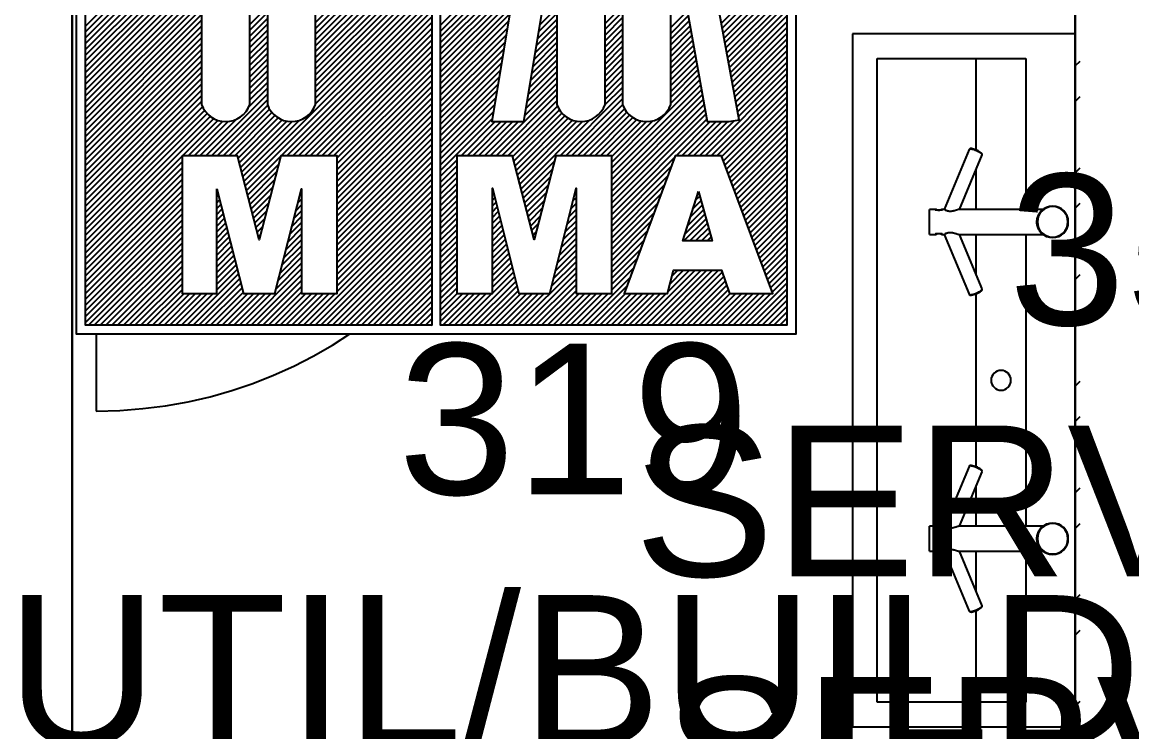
# Model space of a CAD drawing. Extents: x 15525 to 50715, y -3252 to 56414.
# Drawn here: x 30363 to 32605, y 4412 to 5846 of the extents above; entities that cross this region are included whole.
import ezdxf

# ---------------------------------------------------------------- set-up
doc = ezdxf.new("R2010")
doc.units = 0
doc.header["$MEASUREMENT"] = 0
doc.set_wipeout_variables(frame=1)
for name, color, linetype in [('A-Door', 252, 'CONTINUOUS'), ('A-Wall__Brick', 7, 'CONTINUOUS'), ('H-Fixtures__Sink', 252, 'CONTINUOUS'), ('RM$', 7, 'CONTINUOUS'), ('RM$TXT', 4, 'CONTINUOUS')]:
    doc.layers.add(name, color=color, linetype=linetype)
doc.layers.add('A-Symbol-Toilet', color=7, linetype='CONTINUOUS', true_color=0x144fff)
doc.styles.add('Arial', font='arial.ttf')

# ---------------------------------------------------------------- blocks, each defined once
blk = doc.blocks.new('ABus-Male-Male Ambulant')
blk.add_wipeout([(439073.5, 883956), (440277.7, 883956), (440277.7, 882740.4), (439073.5, 882740.4)]).dxf.layer = 'A-Symbol-Toilet'
at = {"layer": 'A-Symbol-Toilet', "linetype": 'Continuous'}
for p, q in [((439473.7, 883261.8), (439668.1, 883456.3)), ((439088.5, 883255.9), (439283, 883450.3)), ((439088.5, 883246.2), (439283, 883440.6)), ((439473.7, 883252.1), (439668.1, 883446.5)), ((439473.7, 883242.4), (439668.1, 883436.8)), ((439088.5, 883236.4), (439283, 883430.9)), ((439088.5, 883226.7), (439283, 883421.2)), ((439473.7, 883232.6), (439668.1, 883427.1)), ((439088.5, 883217), (439283, 883411.4)), ((439088.5, 883207.3), (439283, 883401.7)), ((439473.7, 883222.9), (439668.1, 883417.4)), ((439473.7, 883213.2), (439668.1, 883407.6)), ((439088.5, 883197.6), (439283, 883392)), ((439088.5, 883187.8), (439283, 883382.3)), ((439473.7, 883203.5), (439668.1, 883397.9)), ((439473.7, 883193.8), (439668.1, 883388.2)), ((439683.1, 883257.4), (439818, 883392.2)), ((439088.5, 883178.1), (439283, 883372.6)), ((439088.5, 883168.4), (439283, 883362.8)), ((439473.7, 883184), (439668.1, 883378.5)), ((439473.7, 883174.3), (439668.1, 883368.8)), ((439683.1, 883247.6), (439816, 883380.6)), ((439683.1, 883237.9), (439814.1, 883368.9)), ((440153, 883260.6), (440262.7, 883370.2)), ((439088.5, 883158.7), (439283, 883353.1)), ((439473.7, 883164.6), (439668.1, 883359)), ((439473.7, 883154.9), (439668.1, 883349.3)), ((439683.1, 883228.2), (439812.2, 883357.3)), ((439683.1, 883218.5), (439810.2, 883345.6)), ((440154.5, 883252.4), (440262.7, 883360.5)), ((440156, 883244.2), (440262.7, 883350.8)), ((439088.5, 883148.9), (439283, 883343.4)), ((439088.5, 883139.2), (439283, 883333.7)), ((439473.7, 883145.1), (439668.1, 883339.6)), ((439473.7, 883135.4), (439668.1, 883329.9)), ((439683.1, 883208.7), (439808.3, 883333.9)), ((440157.5, 883235.9), (440262.7, 883341.1)), ((440159, 883227.7), (440262.7, 883331.3)), ((439088.5, 883129.5), (439283, 883323.9)), ((439088.5, 883119.8), (439283, 883314.2)), ((439354, 882996.4), (439668.1, 883310.4)), ((439473.7, 883125.7), (439668.1, 883320.1)), ((439683.1, 883199), (439806.4, 883322.3)), ((439683.1, 883189.3), (439804.4, 883310.6)), ((440160.6, 883219.5), (440262.7, 883321.6)), ((440162.1, 883211.3), (440262.7, 883311.9)), ((439088.5, 883110), (439283, 883304.5)), ((439088.5, 883100.3), (439283, 883294.8)), ((439356, 882988.6), (439668.1, 883300.7)), ((439416.2, 883039), (439668.1, 883291)), ((439683.1, 883179.6), (439802.5, 883298.9)), ((439958.2, 883260.3), (439987.5, 883289.6)), ((440163.6, 883203.1), (440262.7, 883302.2)), ((440165.1, 883194.9), (440262.7, 883292.4)), ((439088.5, 883090.6), (439283, 883285)), ((439088.5, 883080.9), (439283, 883275.3)), ((439363.7, 883258.8), (439393, 883288.1)), ((439363.7, 883249.1), (439393, 883278.4)), ((439425.9, 883039), (439668.1, 883281.3)), ((439435.6, 883039), (439668.1, 883271.5)), ((439683.1, 883169.9), (439800.5, 883287.3)), ((439683.1, 883160.1), (439798.6, 883275.6)), ((439847.6, 883246.8), (439877.6, 883276.8)), ((439849.5, 883258.5), (439877.6, 883286.5)), ((439958.2, 883250.5), (439987.5, 883279.8)), ((439958.2, 883240.8), (439987.5, 883270.1)), ((440068.2, 883253.6), (440096, 883281.4)), ((440068.2, 883243.8), (440097.5, 883273.1)), ((440166.6, 883186.6), (440262.7, 883282.7)), ((440168.1, 883178.4), (440262.7, 883273)), ((439088.5, 883071.2), (439283, 883265.6)), ((439088.5, 883061.4), (439283, 883255.9)), ((439363.7, 883239.3), (439393, 883268.6)), ((439363.7, 883229.6), (439393, 883258.9)), ((439445.3, 883039), (439668.1, 883261.8)), ((439455.1, 883039), (439668.1, 883252.1)), ((439683.1, 883150.4), (439796.7, 883264)), ((439683.1, 883140.7), (439794.7, 883252.3)), ((439843.7, 883223.5), (439877.6, 883257.4)), ((439845.6, 883235.2), (439877.6, 883267.1)), ((439958.2, 883231.1), (439987.5, 883260.4)), ((440068.2, 883234.1), (440099, 883264.9)), ((440068.2, 883224.4), (440100.5, 883256.6)), ((440169.6, 883170.2), (440262.7, 883263.3)), ((440171.1, 883162), (440262.7, 883253.6)), ((439088.5, 883051.7), (439283, 883246.2)), ((439088.5, 883042), (439283, 883236.4)), ((439363.7, 883219.9), (439393, 883249.2)), ((439363.7, 883210.2), (439393, 883239.5)), ((439464.8, 883039), (439668.1, 883242.4)), ((439474.5, 883039), (439668.1, 883232.6)), ((439683.1, 883131), (439792.8, 883240.6)), ((439839.8, 883200.2), (439877.6, 883237.9)), ((439841.8, 883211.8), (439877.6, 883247.6)), ((439958.2, 883221.4), (439987.5, 883250.7)), ((439958.2, 883211.6), (439987.5, 883240.9)), ((440068.2, 883214.7), (440102, 883248.4)), ((440068.2, 883205), (440103.4, 883240.2)), ((440172.6, 883153.8), (440262.7, 883243.8)), ((440174.1, 883145.6), (440262.7, 883234.1)), ((439088.5, 883032.3), (439283, 883226.7)), ((439088.5, 883022.5), (439283, 883217)), ((439363.7, 883200.4), (439393, 883229.7)), ((439363.7, 883190.7), (439393, 883220)), ((439484.2, 883039), (439668.1, 883222.9)), ((439683.1, 883121.2), (439790.8, 883229)), ((439683.1, 883111.5), (439788.9, 883217.3)), ((439836, 883176.9), (439877.6, 883218.5)), ((439837.9, 883188.5), (439877.6, 883228.2)), ((439958.2, 883201.9), (439987.5, 883231.2)), ((439958.2, 883192.2), (439987.5, 883221.5)), ((440068.2, 883195.2), (440104.9, 883231.9)), ((440068.2, 883185.5), (440106.4, 883223.7)), ((440068.2, 883175.8), (440107.9, 883215.5)), ((440175.6, 883137.3), (440262.7, 883224.4)), ((440177.1, 883129.1), (440262.7, 883214.7)), ((439088.5, 883012.8), (439283, 883207.3)), ((439088.5, 883003.1), (439283, 883197.5)), ((439363.7, 883181), (439393, 883210.3)), ((439363.7, 883171.3), (439393, 883200.6)), ((439494, 883039), (439668.1, 883213.2)), ((439503.7, 883039), (439668.1, 883203.5)), ((439683.1, 883101.8), (439787, 883205.7)), ((439832.1, 883153.5), (439877.6, 883199)), ((439834, 883165.2), (439877.6, 883208.7)), ((439958.2, 883182.5), (439987.5, 883211.8)), ((439958.2, 883172.8), (439987.5, 883202)), ((440068.2, 883166.1), (440109.4, 883207.2)), ((440068.2, 883156.3), (440110.9, 883199)), ((440178.6, 883120.9), (440262.7, 883204.9)), ((439088.5, 882993.4), (439283, 883187.8)), ((439088.5, 882983.7), (439283, 883178.1)), ((439363.7, 883161.6), (439393, 883190.9)), ((439363.7, 883151.8), (439393, 883181.1)), ((439509.9, 883035.5), (439668.1, 883193.7)), ((439509.9, 883025.8), (439668.1, 883184)), ((439683.1, 883092.1), (439785, 883194)), ((439683.1, 883082.4), (439783.1, 883182.3)), ((439828.2, 883130.2), (439877.6, 883179.6)), ((439830.1, 883141.9), (439877.6, 883189.3)), ((439958.2, 883163), (439987.5, 883192.3)), ((439958.2, 883153.3), (439987.5, 883182.6)), ((440068.2, 883146.6), (440112.3, 883190.7)), ((440068.2, 883136.9), (440113.8, 883182.5)), ((440180.1, 883112.7), (440262.7, 883195.2)), ((440181.6, 883104.5), (440262.7, 883185.5)), ((439088.5, 882973.9), (439283, 883168.4)), ((439088.5, 882964.2), (439283, 883158.7)), ((439363.7, 883142.1), (439393, 883171.4)), ((439363.7, 883132.4), (439393, 883161.7)), ((439509.9, 883016.1), (439668.1, 883174.3)), ((439509.9, 883006.3), (439668.1, 883164.6)), ((439683.1, 883072.6), (439781.2, 883170.7)), ((439683.1, 883062.9), (439779.2, 883159)), ((439824.3, 883106.9), (439877.6, 883160.1)), ((439826.3, 883118.6), (439877.6, 883169.8)), ((439958.2, 883143.6), (439987.5, 883172.9)), ((439958.2, 883133.9), (439987.5, 883163.2)), ((439969.4, 883018.6), (440116.8, 883166)), ((440068.2, 883127.2), (440115.3, 883174.3)), ((440125.9, 883039), (440262.7, 883175.8)), ((440135.7, 883039), (440262.7, 883166.1)), ((439088.5, 882954.5), (439283, 883148.9)), ((439289.8, 883039), (439393, 883142.2)), ((439362.5, 883121.5), (439393, 883152)), ((439509.9, 882996.6), (439668.1, 883154.9)), ((439509.9, 882986.9), (439668.1, 883145.1)), ((439683.1, 883053.2), (439777.3, 883147.4)), ((439766.2, 883039), (439877.6, 883150.4)), ((439775.9, 883039), (439877.6, 883140.7)), ((439882.9, 883039), (439987.5, 883143.7)), ((439958.1, 883124), (439987.5, 883153.4)), ((439969.4, 883008.9), (440118.3, 883157.8)), ((439969.4, 882999.1), (440119.8, 883149.5)), ((439969.4, 882989.4), (440121.2, 883141.3)), ((440145.4, 883039), (440262.7, 883156.3)), ((440153.8, 883037.8), (440262.7, 883146.6)), ((439088.5, 882944.8), (439283, 883139.2)), ((439088.5, 882935), (439283, 883129.5)), ((439088.5, 882925.3), (439284.4, 883121.1)), ((439299.5, 883039), (439393, 883132.5)), ((439309.2, 883039), (439393.4, 883123.2)), ((439509.9, 882977.2), (439668.1, 883135.4)), ((439509.9, 882967.5), (439668.1, 883125.7)), ((439683.1, 883043.5), (439775.3, 883135.7)), ((439683.1, 883033.7), (439773.4, 883124)), ((439785.6, 883039), (439877.6, 883131)), ((439795.4, 883039), (439878.5, 883122.1)), ((439892.6, 883039), (439987.5, 883134)), ((439902.3, 883039), (439987.6, 883124.3)), ((439969.4, 882979.7), (440122.7, 883133.1)), ((439969.4, 882970), (440124.2, 883124.8)), ((440156.5, 883030.7), (440262.7, 883136.9)), ((440159.1, 883023.6), (440262.7, 883127.2)), ((439088.5, 882915.6), (439287.9, 883114.9)), ((439088.5, 882905.9), (439292.2, 883109.5)), ((439088.5, 882896.1), (439297.3, 883104.9)), ((439319, 883039), (439396.7, 883116.7)), ((439328.7, 883039), (439400.7, 883111.1)), ((439338.4, 883039), (439405.6, 883106.3)), ((439509.9, 882957.7), (439668.1, 883116)), ((439509.9, 882948), (439668.1, 883106.2)), ((439683.1, 883024), (439771.5, 883112.4)), ((439803.8, 883037.8), (439881.8, 883115.8)), ((439805.8, 883030.1), (439886, 883110.3)), ((439807.8, 883022.3), (439891, 883105.5)), ((439912, 883039), (439990.7, 883117.7)), ((439921.8, 883039), (439994.6, 883111.9)), ((439931.5, 883039), (439999.4, 883106.9)), ((439941.2, 883039), (440004.9, 883102.8)), ((439969.4, 882960.2), (440125.7, 883116.6)), ((439969.4, 882950.5), (440127.2, 883108.4)), ((440161.7, 883016.5), (440262.7, 883117.4)), ((440164.4, 883009.4), (440262.7, 883107.7)), ((439088.5, 882886.4), (439303.2, 883101.1)), ((439250.9, 883039), (439310.1, 883098.2)), ((439260.6, 883039), (439318, 883096.4)), ((439270.3, 883039), (439327.6, 883096.3)), ((439280.1, 883039), (439340.8, 883099.8)), ((439344.1, 883035), (439411.3, 883102.2)), ((439346.1, 883027.3), (439417.8, 883099)), ((439348.1, 883019.5), (439425.4, 883096.8)), ((439350.1, 883011.8), (439434.3, 883096.1)), ((439352, 883004.1), (439446, 883098)), ((439509.9, 882938.3), (439668.1, 883096.5)), ((439509.9, 882928.6), (439668.1, 883086.8)), ((439683.1, 883014.3), (439769.5, 883100.7)), ((439717.6, 883039), (439774.6, 883096.1)), ((439727.3, 883039), (439784.4, 883096.1)), ((439737, 883039), (439794.1, 883096.1)), ((439746.7, 883039), (439803.8, 883096.1)), ((439756.5, 883039), (439813.5, 883096.1)), ((439809.8, 883014.6), (439896.8, 883101.6)), ((439811.8, 883006.9), (439903.5, 883098.6)), ((439813.8, 882999.2), (439911.3, 883096.6)), ((439815.8, 882991.4), (439920.6, 883096.2)), ((439817.8, 882983.7), (439932.9, 883098.8)), ((439950.9, 883039), (440011.3, 883099.4)), ((439960.6, 883039), (440018.7, 883097.1)), ((439969.4, 882940.8), (440128.7, 883100.1)), ((439969.4, 883028.3), (440038.5, 883097.4)), ((439969.4, 883038), (440027.4, 883096.1)), ((440077.3, 883039), (440134.4, 883096.1)), ((440087, 883039), (440144.1, 883096.1)), ((440096.8, 883039), (440153.8, 883096.1)), ((440106.5, 883039), (440163.5, 883096.1)), ((440116.2, 883039), (440175.1, 883097.9)), ((440167, 883002.3), (440262.7, 883098)), ((440169.6, 882995.2), (440262.7, 883088.3)), ((439509.9, 882918.8), (439668.1, 883077.1)), ((439509.9, 882909.1), (439668.1, 883067.4)), ((440172.2, 882988.1), (440262.7, 883078.5)), ((440174.9, 882981), (440262.7, 883068.8)), ((439509.9, 882899.4), (439668.1, 883057.6)), ((439509.9, 882889.7), (439668.1, 883047.9)), ((440177.5, 882973.9), (440262.7, 883059.1)), ((440180.1, 882966.9), (440262.7, 883049.4)), ((439088.5, 882876.7), (439250.2, 883038.3)), ((439088.5, 882867), (439250.2, 883028.6)), ((439358, 882980.9), (439415.4, 883038.2)), ((439509.9, 882879.9), (439668.1, 883038.2)), ((439509.9, 882870.2), (439668.1, 883028.5)), ((439683.1, 883004.6), (439710.2, 883031.6)), ((439819.8, 882976), (439873.7, 883029.8)), ((439969.4, 882931.1), (440074.6, 883036.3)), ((440182.8, 882959.8), (440262.7, 883039.7)), ((440185.4, 882952.7), (440262.7, 883029.9)), ((439088.5, 882857.3), (439250.2, 883018.9)), ((439360, 882973.2), (439412, 883025.1)), ((439362, 882965.4), (439408.6, 883012)), ((439509.9, 882860.5), (439668.1, 883018.7)), ((439683.1, 882994.8), (439710.2, 883021.9)), ((439683.1, 882985.1), (439710.2, 883012.2)), ((439821.8, 882968.3), (439870.3, 883016.7)), ((439969.4, 882921.4), (440068.9, 883020.9)), ((440188, 882945.6), (440262.7, 883020.2)), ((440190.7, 882938.5), (440262.7, 883010.5)), ((439088.5, 882847.5), (439250.2, 883009.2)), ((439088.5, 882837.8), (439250.2, 882999.5)), ((439364, 882957.7), (439405.2, 882998.9)), ((439509.9, 882850.8), (439668.1, 883009)), ((439509.9, 882841.1), (439668.1, 882999.3)), ((439683.1, 882975.4), (439710.2, 883002.5)), ((439683.1, 882965.7), (439710.2, 882992.8)), ((439823.8, 882960.6), (439866.9, 883003.6)), ((439969.4, 882911.6), (440063.2, 883005.4)), ((440193.3, 882931.4), (440262.7, 883000.8)), ((440195.9, 882924.3), (440262.7, 882991)), ((439088.5, 882828.1), (439250.2, 882989.7)), ((439088.5, 882818.4), (439250.2, 882980)), ((439308.2, 882979.7), (439309.1, 882980.6)), ((439308.2, 882970), (439311.1, 882972.8)), ((439366, 882950), (439401.9, 882985.8)), ((439368, 882942.2), (439398.5, 882972.7)), ((439447.7, 882973.3), (439450.4, 882976)), ((439509.9, 882831.3), (439668.1, 882989.6)), ((439509.9, 882821.6), (439668.1, 882979.8)), ((439683.1, 882956), (439710.2, 882983)), ((439683.1, 882946.2), (439710.2, 882973.3)), ((439769.8, 882984.3), (439769.9, 882984.4)), ((439769.8, 882974.6), (439771.8, 882976.6)), ((439825.8, 882952.8), (439863.5, 882990.5)), ((439827.8, 882945.1), (439860.1, 882977.3)), ((439907.7, 882976.4), (439909.7, 882978.4)), ((439969.4, 882901.9), (440057.4, 882990)), ((439969.4, 882892.2), (440051.7, 882974.5)), ((440114.3, 882978.8), (440114.6, 882979.1)), ((440198.5, 882917.2), (440262.7, 882981.3)), ((439088.5, 882808.6), (439250.2, 882970.3)), ((439088.5, 882798.9), (439250.2, 882960.6)), ((439308.2, 882960.3), (439313, 882965.1)), ((439308.2, 882950.5), (439315, 882957.3)), ((439370, 882934.5), (439395.1, 882959.6)), ((439441, 882947.2), (439450.4, 882956.6)), ((439444.3, 882960.2), (439450.4, 882966.3)), ((439463.1, 882755.4), (439668.1, 882960.4)), ((439509.9, 882811.9), (439668.1, 882970.1)), ((439683.1, 882936.5), (439710.2, 882963.6)), ((439769.8, 882964.9), (439773.7, 882968.8)), ((439769.8, 882955.1), (439775.7, 882961)), ((439829.8, 882937.4), (439856.7, 882964.2)), ((439901.2, 882950.4), (439909.7, 882959)), ((439904.4, 882963.4), (439909.7, 882968.7)), ((439969.4, 882882.5), (440046, 882959.1)), ((440101, 882936.4), (440121, 882956.3)), ((440105.5, 882950.5), (440118.9, 882963.9)), ((440109.9, 882964.6), (440116.7, 882971.5)), ((440201.2, 882910.1), (440262.7, 882971.6)), ((440203.8, 882903), (440262.7, 882961.9)), ((439088.5, 882789.2), (439250.2, 882950.8)), ((439088.5, 882779.5), (439250.2, 882941.1)), ((439308.2, 882940.8), (439317, 882949.6)), ((439308.2, 882931.1), (439319, 882941.9)), ((439372, 882926.8), (439391.7, 882946.5)), ((439434.3, 882921), (439450.4, 882937.1)), ((439437.6, 882934.1), (439450.4, 882946.9)), ((439472.9, 882755.4), (439668.1, 882950.7)), ((439482.6, 882755.4), (439668.1, 882941)), ((439683.1, 882926.8), (439710.2, 882953.9)), ((439683.1, 882917.1), (439710.2, 882944.1)), ((439769.8, 882945.4), (439777.6, 882953.3)), ((439769.8, 882935.7), (439779.6, 882945.5)), ((439769.8, 882926), (439781.5, 882937.7)), ((439831.8, 882929.7), (439853.2, 882951.1)), ((439833.8, 882922), (439849.8, 882938)), ((439894.7, 882924.5), (439909.7, 882939.5)), ((439898, 882937.5), (439909.7, 882949.2)), ((439969.4, 882872.7), (440040.2, 882943.6)), ((440092.2, 882908.1), (440125.3, 882941.1)), ((440096.6, 882922.2), (440123.1, 882948.7)), ((440206.4, 882895.9), (440262.7, 882952.2)), ((440209.1, 882888.8), (440262.7, 882942.4)), ((439088.5, 882769.8), (439250.2, 882931.4)), ((439088.5, 882760), (439250.2, 882921.7)), ((439308.2, 882921.4), (439321, 882934.1)), ((439308.2, 882911.6), (439323, 882926.4)), ((439308.2, 882901.9), (439324.9, 882918.6)), ((439374, 882919), (439388.4, 882933.4)), ((439376, 882911.3), (439385, 882920.3)), ((439427.6, 882894.9), (439450.4, 882917.7)), ((439430.9, 882908), (439450.4, 882927.4)), ((439492.3, 882755.4), (439668.1, 882931.2)), ((439502, 882755.4), (439668.1, 882921.5)), ((439683.1, 882907.3), (439710.2, 882934.4)), ((439683.1, 882897.6), (439710.2, 882924.7)), ((439769.8, 882916.2), (439783.5, 882929.9)), ((439769.8, 882906.5), (439785.4, 882922.1)), ((439835.8, 882914.2), (439846.4, 882924.8)), ((439888.2, 882898.6), (439909.7, 882920.1)), ((439891.5, 882911.5), (439909.7, 882929.8)), ((439969.4, 882863), (440034.5, 882928.2)), ((440090.3, 882896.5), (440127.4, 882933.6)), ((440100.1, 882896.5), (440129.5, 882926)), ((440109.8, 882896.5), (440131.7, 882918.4)), ((440211.7, 882881.7), (440262.7, 882932.7)), ((440214.3, 882874.6), (440262.7, 882923)), ((439093.7, 882755.4), (439250.2, 882911.9)), ((439103.4, 882755.4), (439250.2, 882902.2)), ((439308.2, 882892.2), (439326.9, 882910.9)), ((439308.2, 882882.5), (439328.9, 882903.2)), ((439377.9, 882903.6), (439381.6, 882907.2)), ((439420.9, 882868.7), (439450.4, 882898.2)), ((439424.2, 882881.8), (439450.4, 882908)), ((439511.7, 882755.4), (439668.1, 882911.8)), ((439521.5, 882755.4), (439668.1, 882902.1)), ((439683.1, 882887.9), (439710.2, 882915)), ((439683.1, 882878.2), (439710.2, 882905.2)), ((439769.8, 882896.8), (439787.4, 882914.4)), ((439769.8, 882887.1), (439789.3, 882906.6)), ((439769.8, 882877.4), (439791.2, 882898.8)), ((439837.8, 882906.5), (439843, 882911.7)), ((439881.8, 882872.6), (439909.7, 882900.6)), ((439885, 882885.6), (439909.7, 882910.4)), ((439969.4, 882853.3), (440028.8, 882912.7)), ((440119.5, 882896.5), (440133.8, 882910.8)), ((440129.2, 882896.5), (440135.9, 882903.2)), ((440217, 882867.6), (440262.7, 882913.3)), ((440219.6, 882860.5), (440262.7, 882903.5)), ((439113.1, 882755.4), (439250.2, 882892.5)), ((439122.8, 882755.4), (439250.2, 882882.8)), ((439308.2, 882872.7), (439330.9, 882895.4)), ((439308.2, 882863), (439332.9, 882887.7)), ((439308.2, 882853.3), (439334.9, 882879.9)), ((439417.5, 882855.7), (439450.4, 882888.5)), ((439531.2, 882755.4), (439668.1, 882892.3)), ((439540.9, 882755.4), (439668.1, 882882.6)), ((439683.1, 882868.5), (439710.2, 882895.5)), ((439683.1, 882858.7), (439710.2, 882885.8)), ((439769.8, 882867.6), (439793.2, 882891)), ((439769.8, 882857.9), (439795.1, 882883.3)), ((439875.3, 882846.7), (439909.7, 882881.2)), ((439878.5, 882859.7), (439909.7, 882890.9)), ((439969.4, 882843.6), (440023, 882897.3)), ((439969.4, 882833.9), (440017.3, 882881.8)), ((440222.2, 882853.4), (440262.7, 882893.8)), ((440224.8, 882846.3), (440262.7, 882884.1)), ((439132.6, 882755.4), (439250.2, 882873.1)), ((439142.3, 882755.4), (439250.2, 882863.3)), ((439308.2, 882843.6), (439336.8, 882872.2)), ((439308.2, 882833.9), (439338.8, 882864.5)), ((439410.8, 882829.5), (439450.4, 882869.1)), ((439414.2, 882842.6), (439450.4, 882878.8)), ((439550.6, 882755.4), (439668.1, 882872.9)), ((439560.4, 882755.4), (439668.1, 882863.2)), ((439683.1, 882849), (439710.2, 882876.1)), ((439683.1, 882839.3), (439710.2, 882866.4)), ((439769.8, 882848.2), (439797.1, 882875.5)), ((439769.8, 882838.5), (439799, 882867.7)), ((439868.8, 882820.8), (439909.7, 882861.7)), ((439872, 882833.8), (439909.7, 882871.5)), ((439969.4, 882824.1), (440011.6, 882866.4)), ((440227.5, 882839.2), (440262.7, 882874.4)), ((440230.1, 882832.1), (440262.7, 882864.6)), ((439152, 882755.4), (439250.2, 882853.6)), ((439161.7, 882755.4), (439250.2, 882843.9)), ((439308.2, 882824.1), (439340.8, 882856.7)), ((439308.2, 882814.4), (439342.8, 882849)), ((439356.2, 882755.4), (439450.4, 882849.6)), ((439407.5, 882816.5), (439450.4, 882859.4)), ((439570.1, 882755.4), (439668.1, 882853.5)), ((439579.8, 882755.4), (439668.1, 882843.7)), ((439683.1, 882829.6), (439710.2, 882856.6)), ((439683.1, 882819.8), (439710.2, 882846.9)), ((439769.8, 882828.7), (439801, 882859.9)), ((439769.8, 882819), (439802.9, 882852.1)), ((439769.8, 882809.3), (439804.9, 882844.4)), ((439813.1, 882755.4), (439909.7, 882852)), ((439969.4, 882814.4), (440005.9, 882850.9)), ((440017.3, 882755.4), (440109.2, 882847.3)), ((440027, 882755.4), (440118.9, 882847.3)), ((440036.8, 882755.4), (440128.6, 882847.3)), ((440046.5, 882755.4), (440138.3, 882847.3)), ((440056.2, 882755.4), (440148, 882847.3)), ((440063.4, 882811.2), (440099.4, 882847.3)), ((440065.9, 882755.4), (440154.5, 882844)), ((440067, 882824.5), (440089.7, 882847.3)), ((440070.5, 882837.8), (440080, 882847.3)), ((440232.7, 882825), (440262.7, 882854.9)), ((440235.4, 882817.9), (440262.7, 882845.2)), ((439171.4, 882755.4), (439250.2, 882834.2)), ((439181.2, 882755.4), (439250.2, 882824.4)), ((439259, 882755.4), (439344.8, 882841.2)), ((439268.7, 882755.4), (439346.8, 882833.5)), ((439278.4, 882755.4), (439348.7, 882825.8)), ((439365.9, 882755.4), (439450.4, 882839.9)), ((439375.6, 882755.4), (439450.4, 882830.2)), ((439589.5, 882755.4), (439668.1, 882834)), ((439599.2, 882755.4), (439668.1, 882824.3)), ((439683.1, 882810.1), (439710.2, 882837.2)), ((439683.1, 882800.4), (439710.2, 882827.5)), ((439725.6, 882755.4), (439806.8, 882836.6)), ((439735.4, 882755.4), (439808.7, 882828.8)), ((439822.9, 882755.4), (439909.7, 882842.3)), ((439832.6, 882755.4), (439909.7, 882832.6)), ((439920.1, 882755.4), (440000.1, 882835.5)), ((440075.7, 882755.4), (440156.9, 882836.7)), ((440085.4, 882755.4), (440159.3, 882829.4)), ((440192.3, 882755.4), (440262.7, 882825.8)), ((440238, 882810.8), (440262.7, 882835.5)), ((439190.9, 882755.4), (439250.2, 882814.7)), ((439200.6, 882755.4), (439253.6, 882808.4)), ((439210.3, 882755.4), (439263.3, 882808.4)), ((439220.1, 882755.4), (439273, 882808.4)), ((439229.8, 882755.4), (439282.7, 882808.4)), ((439239.5, 882755.4), (439292.5, 882808.4)), ((439249.2, 882755.4), (439302.2, 882808.4)), ((439288.1, 882755.4), (439350.7, 882818)), ((439297.8, 882755.4), (439352.7, 882810.3)), ((439307.6, 882755.4), (439360.5, 882808.4)), ((439317.3, 882755.4), (439370.2, 882808.4)), ((439327, 882755.4), (439380, 882808.4)), ((439336.7, 882755.4), (439389.7, 882808.4)), ((439346.5, 882755.4), (439399.4, 882808.4)), ((439385.3, 882755.4), (439450.4, 882820.5)), ((439395.1, 882755.4), (439450.4, 882810.7)), ((439404.8, 882755.4), (439457.7, 882808.4)), ((439414.5, 882755.4), (439467.5, 882808.4)), ((439424.2, 882755.4), (439477.2, 882808.4)), ((439434, 882755.4), (439486.9, 882808.4)), ((439443.7, 882755.4), (439496.6, 882808.4)), ((439453.4, 882755.4), (439506.4, 882808.4)), ((439609, 882755.4), (439668.1, 882814.6)), ((439683.1, 882790.7), (439710.2, 882817.7)), ((439683.1, 882780.9), (439710.5, 882808.4)), ((439683.1, 882771.2), (439720.3, 882808.4)), ((439683.1, 882761.5), (439730, 882808.4)), ((439686.8, 882755.4), (439739.7, 882808.4)), ((439696.5, 882755.4), (439749.4, 882808.4)), ((439706.2, 882755.4), (439759.2, 882808.4)), ((439715.9, 882755.4), (439768.9, 882808.4)), ((439745.1, 882755.4), (439810.7, 882821)), ((439754.8, 882755.4), (439812.6, 882813.2)), ((439764.5, 882755.4), (439817.5, 882808.4)), ((439774.3, 882755.4), (439827.2, 882808.4)), ((439784, 882755.4), (439836.9, 882808.4)), ((439793.7, 882755.4), (439846.7, 882808.4)), ((439803.4, 882755.4), (439856.4, 882808.4)), ((439842.3, 882755.4), (439909.7, 882822.9)), ((439852, 882755.4), (439909.7, 882813.1)), ((439861.8, 882755.4), (439914.7, 882808.4)), ((439871.5, 882755.4), (439924.4, 882808.4)), ((439881.2, 882755.4), (439934.2, 882808.4)), ((439890.9, 882755.4), (439943.9, 882808.4)), ((439900.7, 882755.4), (439953.6, 882808.4)), ((439910.4, 882755.4), (439963.3, 882808.4)), ((439929.8, 882755.4), (439994.4, 882820)), ((439939.5, 882755.4), (439992.5, 882808.4)), ((439949.3, 882755.4), (440002.2, 882808.4)), ((439959, 882755.4), (440011.9, 882808.4)), ((439968.7, 882755.4), (440021.7, 882808.4)), ((439978.4, 882755.4), (440031.4, 882808.4)), ((439988.2, 882755.4), (440041.1, 882808.4)), ((439997.9, 882755.4), (440050.8, 882808.4)), ((440007.6, 882755.4), (440060.6, 882808.4)), ((440095.1, 882755.4), (440161.8, 882822.1)), ((440104.8, 882755.4), (440164.2, 882814.8)), ((440114.6, 882755.4), (440167.5, 882808.4)), ((440124.3, 882755.4), (440177.2, 882808.4)), ((440134, 882755.4), (440187, 882808.4)), ((440143.7, 882755.4), (440196.7, 882808.4)), ((440153.4, 882755.4), (440206.4, 882808.4)), ((440163.2, 882755.4), (440216.1, 882808.4)), ((440172.9, 882755.4), (440225.8, 882808.4)), ((440182.6, 882755.4), (440235.6, 882808.4)), ((440202.1, 882755.4), (440262.7, 882816)), ((440211.8, 882755.4), (440262.7, 882806.3)), ((439618.7, 882755.4), (439668.1, 882804.8)), ((439628.4, 882755.4), (439668.1, 882795.1)), ((440221.5, 882755.4), (440262.7, 882796.6)), ((440231.2, 882755.4), (440262.7, 882786.9)), ((439638.1, 882755.4), (439668.1, 882785.4)), ((439647.9, 882755.4), (439668.1, 882775.7)), ((440240.9, 882755.4), (440262.7, 882777.1)), ((439657.6, 882755.4), (439668.1, 882765.9)), ((439667.3, 882755.4), (439668.1, 882756.2)), ((440250.7, 882755.4), (440262.7, 882767.4)), ((440260.4, 882755.4), (440262.7, 882757.7))]:
    blk.add_line(p, q, dxfattribs=at)
at = {"layer": 'A-Symbol-Toilet'}
blk.add_lwpolyline([(439073.5, 883956), (440277.7, 883956), (440277.7, 882740.4), (439073.5, 882740.4)], close=True, dxfattribs=at)
at = {"layer": 'A-Symbol-Toilet', "color": 160, "true_color": 0x144fff}
for points in [[(439088.5, 883941), (439668.1, 883941), (439668.1, 882755.4), (439088.5, 882755.4)], [(439683.1, 883941), (440262.7, 883941), (440262.7, 882755.4), (439683.1, 882755.4)], [(439308.2, 882983.9), (439353.2, 882808.4), (439405.4, 882808.4), (439450.4, 882983.9), (439450.4, 882808.4), (439509.9, 882808.4), (439509.9, 883039), (439415.6, 883039), (439379.3, 882898.3), (439343, 883039), (439250.2, 883039), (439250.2, 882808.4), (439308.2, 882808.4)], [(439969.4, 883039), (439876.1, 883039), (439839.8, 882899.1), (439803.5, 883039), (439710.2, 883039), (439710.2, 882808.4), (439769.8, 882808.4), (439769.8, 882984.6), (439813.9, 882808.4), (439865.7, 882808.4), (439909.7, 882984.6), (439909.7, 882808.4), (439969.4, 882808.4)], [(440153.4, 883039), (440075.6, 883039), (439990.1, 882808.4), (440062.7, 882808.4), (440073, 882847.3), (440153.4, 882847.3), (440166.3, 882808.4), (440238.9, 882808.4)], [(440114.5, 882979.4), (440137.8, 882896.5), (440088.6, 882896.5)]]:
    blk.add_lwpolyline(points, close=True, dxfattribs=at)
for points in [[(439473.7, 883603.4, -0.881925), (439478.5, 883604.5), (439506.3, 883472.8, 0.993), (439560.9, 883493.4), (439517.8, 883661.9, 0.276902), (439441.6, 883724.5), (439400, 883724.5), (439378.3, 883724.5), (439356.6, 883724.5), (439315, 883724.5, 0.276902), (439238.9, 883661.9), (439195.8, 883493.4, 0.993), (439250.3, 883472.8), (439278.1, 883604.5, -0.881925), (439283, 883603.4), (439283, 883124.5, 0.703118), (439363.7, 883124.5), (439363.7, 883337.8), (439378.3, 883337.8), (439393, 883337.8), (439393, 883124.5, 0.703118), (439473.7, 883124.5)], [(440068.2, 883603.4, -0.881925), (440073.1, 883604.5), (440100.9, 883472.8, 0.993), (440155.5, 883493.4), (440112.3, 883661.9, 0.276902), (440036.2, 883724.5), (439994.6, 883724.5), (439972.9, 883724.5), (439951.2, 883724.5), (439909.6, 883724.5, 0.276902), (439833.4, 883661.9), (439790.3, 883493.4, 0.993), (439844.9, 883472.8), (439872.7, 883604.5, -0.881925), (439877.6, 883603.4), (439877.6, 883124.5, 0.703118), (439958.2, 883124.5), (439958.2, 883337.8), (439972.9, 883337.8), (439987.5, 883337.8), (439987.5, 883124.5, 0.703118), (440068.2, 883124.5)], [(439877.6, 883427.3), (439877.6, 883603.9, 0.920464), (439872.6, 883603.8), (439844.9, 883472.8, -0.207173), (439828.6, 883456.3), (439768.8, 883096.1), (439804.6, 883096.1), (439822.5, 883096.1)], [(440117.1, 883456.3, -0.207173), (440100.9, 883472.8), (440073.1, 883604.5, 0.881925), (440068.2, 883603.4), (440068.2, 883435.7), (440129.4, 883096.1), (440165.2, 883096.1), (440182.6, 883099.3)]]:
    blk.add_lwpolyline(points, format="xyb", close=True, dxfattribs=at)

msp = doc.modelspace()

# ---------------------------------------------------------------- linework, layer by layer
at = {"layer": 'A-Door'}
msp.add_line((30512.3, 5980.1), (30512.3, 5060.1), dxfattribs=at)
at = {"layer": 'A-Door', "color": 252}
msp.add_arc((30512.3, 5980.1), 920, 270, 0, dxfattribs=at)
at = {"layer": 'A-Wall__Brick'}
for p, q in [((30463.6, 1637.1), (30463.6, 6050.1)), ((32490.6, 5912.1), (32490.6, 4154.2))]:
    msp.add_line(p, q, dxfattribs=at)
at = {"layer": 'H-Fixtures__Sink'}
for p, q in [((32490.6, 5822.1), (32040.6, 5822.1)), ((32040.6, 5822.1), (32040.6, 4422.1)), ((32090.6, 4472.1), (32090.6, 5772.1)), ((32090.6, 5772.1), (32390.6, 5772.1)), ((32290.6, 5586), (32290.6, 5772.1)), ((32390.6, 5772.1), (32390.6, 5467.5)), ((32490.6, 5757.1), (32500.6, 5767.1)), ((32490.6, 5685.2), (32500.6, 5695.2)), ((32276, 5588.3), (32226, 5467.5)), ((32277.5, 5589.7), (32276.3, 5588.7)), ((32256.8, 5467.3), (32302.4, 5577.4)), ((32302.5, 5577.8), (32302.4, 5579.4)), ((32290.6, 5467), (32290.6, 5549.4)), ((32490.6, 5541.5), (32500.6, 5551.5)), ((32490.6, 5469.7), (32500.6, 5479.7)), ((32209.8, 5467.5), (32196.4, 5467.5)), ((32196.4, 5416.7), (32196.4, 5467.5)), ((32196.4, 5467.5), (32196.4, 5466.7)), ((32209.8, 5467.5), (32209.8, 5464.5)), ((32209.8, 5467.2), (32209.8, 5467.5)), ((32220.5, 5465.5), (32209.8, 5465.5)), ((32209.8, 5465.5), (32209.8, 5465)), ((32209.8, 5464.7), (32209.8, 5465.5)), ((32226, 5467.5), (32220.5, 5467.5)), ((32220.5, 5464.5), (32220.5, 5467.5)), ((32220.5, 5467.5), (32220.5, 5467.2)), ((32220.5, 5465), (32220.5, 5465.5)), ((32220.5, 5465.5), (32220.5, 5464.7)), ((32425.9, 5467.5), (32256.5, 5467.5)), ((32196.4, 5417.6), (32196.4, 5416.7)), ((32196.4, 5416.7), (32209.8, 5416.7)), ((32209.8, 5419.8), (32209.8, 5416.7)), ((32209.8, 5418.7), (32209.8, 5419.5)), ((32209.8, 5419.2), (32209.8, 5418.7)), ((32209.8, 5418.7), (32220.5, 5418.7)), ((32209.8, 5416.7), (32209.8, 5417.1)), ((32220.5, 5416.7), (32220.5, 5419.8)), ((32220.5, 5419.5), (32220.5, 5418.7)), ((32220.5, 5418.7), (32220.5, 5419.2)), ((32220.5, 5417.1), (32220.5, 5416.7)), ((32220.5, 5416.7), (32226, 5416.7)), ((32226, 5416.7), (32276, 5295.9)), ((32256.5, 5416.7), (32425.9, 5416.7)), ((32302.4, 5306.8), (32256.8, 5417)), ((32290.6, 5335), (32290.6, 5417.2)), ((32390.6, 5416.7), (32390.6, 4827.5)), ((32490.6, 5326), (32500.6, 5336)), ((32276.3, 5295.6), (32277.5, 5294.5)), ((32290.6, 4946), (32290.6, 5298.3)), ((32302.4, 5304.8), (32302.5, 5306.4)), ((32490.6, 5254.2), (32500.6, 5264.2)), ((32490.6, 5110.5), (32500.6, 5120.5)), ((32490.6, 5038.7), (32500.6, 5048.7)), ((32276, 4948.3), (32226, 4827.5)), ((32256.8, 4827.3), (32302.4, 4937.4)), ((32277.5, 4949.7), (32276.3, 4948.7)), ((32302.5, 4937.8), (32302.4, 4939.4)), ((32290.6, 4827), (32290.6, 4909.2)), ((32490.6, 4895), (32500.6, 4905)), ((32209.8, 4827.5), (32196.4, 4827.5)), ((32196.4, 4827.5), (32196.4, 4826.7)), ((32196.4, 4776.7), (32196.4, 4827.5)), ((32209.8, 4827.5), (32209.8, 4824.5)), ((32209.8, 4827.2), (32209.8, 4827.5)), ((32220.5, 4825.5), (32209.8, 4825.5)), ((32209.8, 4825.5), (32209.8, 4825)), ((32209.8, 4824.7), (32209.8, 4825.5)), ((32226, 4827.5), (32220.5, 4827.5)), ((32220.5, 4824.5), (32220.5, 4827.5)), ((32220.5, 4827.5), (32220.5, 4827.2)), ((32220.5, 4825), (32220.5, 4825.5)), ((32220.5, 4825.5), (32220.5, 4824.7)), ((32425.9, 4827.5), (32256.5, 4827.5)), ((32490.6, 4823.1), (32500.6, 4833.1)), ((32196.4, 4777.6), (32196.4, 4776.7)), ((32196.4, 4776.7), (32209.8, 4776.7)), ((32209.8, 4779.8), (32209.8, 4776.7)), ((32209.8, 4778.7), (32209.8, 4779.5)), ((32209.8, 4779.2), (32209.8, 4778.7)), ((32209.8, 4778.7), (32220.5, 4778.7)), ((32209.8, 4776.7), (32209.8, 4777.1)), ((32220.5, 4776.7), (32220.5, 4779.8)), ((32220.5, 4779.5), (32220.5, 4778.7)), ((32220.5, 4778.7), (32220.5, 4779.2)), ((32220.5, 4777.1), (32220.5, 4776.7)), ((32220.5, 4776.7), (32226, 4776.7)), ((32226, 4776.7), (32276, 4655.9)), ((32256.5, 4776.7), (32425.9, 4776.7)), ((32302.4, 4666.8), (32256.8, 4777)), ((32290.6, 4694.9), (32290.6, 4777.2)), ((32390.6, 4776.7), (32390.6, 4472.1)), ((32490.6, 4679.4), (32500.6, 4689.4)), ((32302.4, 4664.8), (32302.5, 4666.4)), ((32276.3, 4655.6), (32277.5, 4654.5)), ((32290.6, 4472.1), (32290.6, 4658.3)), ((32490.6, 4607.6), (32500.6, 4617.6)), ((32390.6, 4472.1), (32090.6, 4472.1)), ((32490.6, 4463.9), (32500.6, 4473.9)), ((32040.6, 4422.1), (32490.6, 4422.1))]:
    msp.add_line(p, q, dxfattribs=at)
for centre, radius, start, end in [((32444.9, 5442.1), 31.7, 90, 270), ((32444.9, 5442.1), 30.8, 90, 270), ((32444.9, 5442.1), 31.7, 270, 90), ((32444.9, 5442.1), 30.8, 270, 90), ((32340.6, 5122.1), 20, 90, 270), ((32340.6, 5122.1), 20, 270, 90), ((32444.9, 4802.1), 31.7, 90, 270), ((32444.9, 4802.1), 30.8, 90, 270), ((32444.9, 4802.1), 31.7, 270, 90), ((32444.9, 4802.1), 30.8, 270, 90)]:
    msp.add_arc(centre, radius, start, end, dxfattribs=at)
for centre, major_axis, start_param, end_param in [((32289.8, 5584.2), (-12.5, 5.2), 3.241467, 6.383059), ((32289.8, 5300), (-12.5, -5.2), 6.183311, 9.324904), ((32289.8, 5300), (-12.5, -5.2), 3.041719, 3.303518), ((32289.8, 4944.2), (12.5, -5.2), 0.099874, 3.241467), ((32289.8, 4944.2), (12.5, -5.2), 6.12126, 6.383059), ((32289.8, 4660), (12.5, 5.2), 3.041719, 6.183311)]:
    msp.add_ellipse(centre, major_axis=major_axis, ratio=0.241922, start_param=start_param, end_param=end_param, dxfattribs=at)
for points in [[(32302.5, 5577.7), (32302.5, 5578.2), (32301.9, 5579.2), (32299.6, 5581.3), (32296, 5583.5), (32291.6, 5585.7), (32286.9, 5587.5), (32282.4, 5588.8), (32278.8, 5589.3), (32276.5, 5589.1), (32275.9, 5588.4), (32275.9, 5588)], [(32227.2, 5466.6), (32227.5, 5466.4), (32228.3, 5465.9), (32229.3, 5465.3), (32229.9, 5465)], [(32275.9, 5296.3), (32275.9, 5295.8), (32276.5, 5295.2), (32278.8, 5294.9), (32282.4, 5295.5), (32286.8, 5296.7), (32291.5, 5298.5), (32296, 5300.7), (32299.6, 5302.9), (32301.9, 5305), (32302.5, 5306.1), (32302.5, 5306.5)], [(32302.5, 4937.7), (32302.5, 4938.2), (32301.9, 4939.3), (32299.6, 4941.3), (32296, 4943.5), (32291.5, 4945.7), (32286.8, 4947.5), (32282.4, 4948.8), (32278.8, 4949.3), (32276.5, 4949.1), (32275.9, 4948.4), (32275.9, 4948)], [(32227.2, 4826.6), (32227.5, 4826.4), (32228.3, 4825.9), (32229.3, 4825.3), (32229.9, 4825)], [(32275.9, 4656.3), (32275.9, 4655.8), (32276.5, 4655.2), (32278.8, 4654.9), (32282.4, 4655.5), (32286.9, 4656.7), (32291.6, 4658.5), (32296, 4660.7), (32299.6, 4662.9), (32301.9, 4665), (32302.5, 4666.1), (32302.5, 4666.5)]]:
    msp.add_open_spline(points, degree=3, dxfattribs=at)
for points, knots in [([(32220.5, 5467.2), (32220.5, 5467), (32220.3, 5466.8), (32219.7, 5466.4), (32219.1, 5466.1), (32218.7, 5466), (32218.4, 5465.8), (32218.1, 5465.7), (32217.8, 5465.7), (32217.5, 5465.6), (32217, 5465.5), (32216.4, 5465.4), (32215.9, 5465.3), (32215.6, 5465.3), (32215.2, 5465.3), (32214.6, 5465.3), (32214, 5465.4), (32213.3, 5465.5), (32212.8, 5465.6), (32212.5, 5465.7), (32212.3, 5465.7), (32211.9, 5465.8), (32211.6, 5466), (32211.3, 5466.1), (32210.9, 5466.3), (32210.4, 5466.5), (32210, 5466.8), (32209.8, 5467), (32209.8, 5467.2)], [0, 0, 0, 0, 0.111111, 0.222222, 0.25, 0.277778, 0.305556, 0.333333, 0.347222, 0.361111, 0.388889, 0.444444, 0.458333, 0.472222, 0.5, 0.527778, 0.555556, 0.611111, 0.638889, 0.652778, 0.666667, 0.694444, 0.722222, 0.75, 0.777778, 0.833333, 0.888889, 1, 1, 1, 1]), ([(32256.5, 5467.5), (32256.2, 5467.5), (32255.8, 5467.5), (32255.1, 5467.3), (32254.5, 5467.1), (32253.7, 5466.9), (32252.7, 5466.5), (32251.2, 5466.1), (32249.6, 5465.5), (32248.2, 5465.1), (32247.2, 5464.8), (32246.1, 5464.5), (32244.9, 5464.2), (32243.9, 5464), (32243.2, 5463.8), (32242.6, 5463.7), (32241.9, 5463.6), (32241.1, 5463.5), (32240, 5463.3), (32238.8, 5463.2), (32237.7, 5463.2), (32236.9, 5463.3), (32236, 5463.4), (32235, 5463.5), (32233.8, 5463.8), (32232.6, 5464.1), (32231.6, 5464.5), (32230.7, 5464.9), (32229.9, 5465.2), (32229.4, 5465.5), (32228.9, 5465.8), (32228.3, 5466.1), (32227.5, 5466.6), (32226.5, 5467.3), (32226, 5467.5), (32226, 5467.5)], [0, 0, 0, 0, 0.055556, 0.083333, 0.111111, 0.138889, 0.166667, 0.222222, 0.277778, 0.305556, 0.333333, 0.361111, 0.388889, 0.416667, 0.430556, 0.444444, 0.458333, 0.472222, 0.5, 0.527778, 0.555556, 0.569444, 0.583333, 0.611111, 0.638889, 0.666667, 0.694444, 0.722222, 0.75, 0.763889, 0.777778, 0.805556, 0.833333, 0.888889, 1, 1, 1, 1]), ([(32425.9, 5416.7), (32425.7, 5416.7), (32425.3, 5416.9), (32424.7, 5417.5), (32424.2, 5418), (32423.9, 5418.3), (32423.5, 5418.7), (32422.9, 5419.3), (32422, 5420.2), (32421.1, 5421.1), (32420.5, 5421.8), (32420.1, 5422.3), (32419.9, 5422.6), (32419.6, 5422.9), (32419.3, 5423.4), (32418.7, 5424.3), (32417.8, 5425.5), (32417, 5426.9), (32416.4, 5428.1), (32416, 5429), (32415.6, 5430), (32415.1, 5431.3), (32414.5, 5433.1), (32413.9, 5435.2), (32413.3, 5438.2), (32413.1, 5441.3), (32413.2, 5444.5), (32413.5, 5446.8), (32413.9, 5449), (32414.5, 5451.2), (32415.1, 5452.9), (32415.5, 5454.1), (32415.8, 5454.7), (32416, 5455.3), (32416.3, 5455.9), (32416.7, 5456.8), (32417.3, 5457.9), (32418.1, 5459.1), (32418.9, 5460.2), (32419.4, 5461), (32419.8, 5461.6), (32420.1, 5461.9), (32420.8, 5462.8), (32422, 5464.1), (32423.2, 5465.2), (32423.7, 5465.8), (32423.9, 5465.9), (32424.2, 5466.2), (32424.7, 5466.8), (32425.4, 5467.4), (32425.7, 5467.5), (32425.9, 5467.5)], [0, 0, 0, 0, 0.055556, 0.083333, 0.097222, 0.111111, 0.125, 0.138889, 0.166667, 0.194444, 0.208333, 0.215278, 0.222222, 0.229167, 0.236111, 0.25, 0.277778, 0.305556, 0.319444, 0.333333, 0.347222, 0.361111, 0.388889, 0.416667, 0.444444, 0.5, 0.527778, 0.555556, 0.583333, 0.611111, 0.638889, 0.652778, 0.659722, 0.666667, 0.677083, 0.6875, 0.708333, 0.729167, 0.75, 0.770833, 0.776042, 0.78125, 0.791667, 0.833333, 0.875, 0.885417, 0.890625, 0.895833, 0.916667, 0.958333, 1, 1, 1, 1]), ([(32209.8, 5417.1), (32209.8, 5417.2), (32210, 5417.5), (32210.7, 5417.9), (32211.3, 5418.1), (32211.6, 5418.3), (32211.9, 5418.4), (32212.3, 5418.5), (32212.5, 5418.6), (32212.8, 5418.7), (32213.3, 5418.8), (32213.9, 5418.9), (32214.4, 5418.9), (32214.7, 5418.9), (32215.2, 5418.9), (32215.7, 5418.9), (32216.3, 5418.9), (32217, 5418.8), (32217.5, 5418.7), (32217.8, 5418.6), (32218.1, 5418.5), (32218.4, 5418.4), (32218.7, 5418.3), (32219.1, 5418.1), (32219.5, 5418), (32219.9, 5417.7), (32220.4, 5417.4), (32220.5, 5417.2), (32220.5, 5417.1)], [0, 0, 0, 0, 0.111111, 0.222222, 0.25, 0.277778, 0.305556, 0.333333, 0.347222, 0.361111, 0.388889, 0.444444, 0.458333, 0.472222, 0.5, 0.527778, 0.555556, 0.611111, 0.638889, 0.652778, 0.666667, 0.694444, 0.722222, 0.75, 0.777778, 0.833333, 0.888889, 1, 1, 1, 1]), ([(32226, 5416.7), (32226, 5416.7), (32226.5, 5417), (32227.5, 5417.7), (32228.3, 5418.2), (32228.9, 5418.5), (32229.4, 5418.7), (32229.9, 5419), (32230.7, 5419.4), (32231.6, 5419.8), (32232.6, 5420.1), (32233.8, 5420.4), (32235, 5420.7), (32236, 5420.9), (32236.9, 5420.9), (32237.7, 5421), (32238.7, 5421), (32240, 5420.9), (32241.1, 5420.8), (32241.9, 5420.6), (32242.6, 5420.6), (32243.1, 5420.4), (32243.9, 5420.3), (32244.9, 5420), (32246.1, 5419.7), (32247.2, 5419.4), (32248.2, 5419.1), (32249.6, 5418.7), (32251.2, 5418.2), (32252.7, 5417.7), (32253.7, 5417.4), (32254.5, 5417.1), (32255.1, 5417), (32255.8, 5416.8), (32256.2, 5416.7), (32256.5, 5416.7)], [0, 0, 0, 0, 0.111111, 0.166667, 0.194444, 0.222222, 0.236111, 0.25, 0.277778, 0.305556, 0.333333, 0.361111, 0.388889, 0.416667, 0.430556, 0.444444, 0.472222, 0.5, 0.527778, 0.541667, 0.555556, 0.569444, 0.583333, 0.611111, 0.638889, 0.666667, 0.694444, 0.722222, 0.777778, 0.833333, 0.861111, 0.888889, 0.916667, 0.944444, 1, 1, 1, 1]), ([(32229.9, 5419.2), (32229.7, 5419.1), (32229.2, 5418.9), (32228.3, 5418.4), (32227.6, 5417.9), (32227.3, 5417.7), (32227.2, 5417.7)], [0.7777778, 0.7777778, 0.7777778, 0.7777778, 0.7916667, 0.8333333, 0.875, 0.8888889, 0.8888889, 0.8888889, 0.8888889]), ([(32220.5, 4827.2), (32220.5, 4827), (32220.3, 4826.8), (32219.7, 4826.4), (32219.1, 4826.1), (32218.7, 4826), (32218.4, 4825.8), (32218.1, 4825.7), (32217.8, 4825.7), (32217.5, 4825.6), (32217, 4825.5), (32216.4, 4825.4), (32215.9, 4825.3), (32215.6, 4825.3), (32215.2, 4825.3), (32214.6, 4825.3), (32214, 4825.4), (32213.3, 4825.5), (32212.8, 4825.6), (32212.5, 4825.7), (32212.3, 4825.7), (32211.9, 4825.8), (32211.6, 4826), (32211.3, 4826.1), (32210.9, 4826.3), (32210.4, 4826.5), (32210, 4826.8), (32209.8, 4827), (32209.8, 4827.2)], [0, 0, 0, 0, 0.111111, 0.222222, 0.25, 0.277778, 0.305556, 0.333333, 0.347222, 0.361111, 0.388889, 0.444444, 0.458333, 0.472222, 0.5, 0.527778, 0.555556, 0.611111, 0.638889, 0.652778, 0.666667, 0.694444, 0.722222, 0.75, 0.777778, 0.833333, 0.888889, 1, 1, 1, 1]), ([(32256.5, 4827.5), (32256.2, 4827.5), (32255.8, 4827.5), (32255.1, 4827.3), (32254.5, 4827.1), (32253.7, 4826.9), (32252.7, 4826.5), (32251.2, 4826.1), (32249.6, 4825.5), (32248.2, 4825.1), (32247.2, 4824.8), (32246.1, 4824.5), (32244.9, 4824.2), (32243.9, 4824), (32243.1, 4823.8), (32242.6, 4823.7), (32241.9, 4823.6), (32241.1, 4823.5), (32240, 4823.3), (32238.7, 4823.2), (32237.7, 4823.2), (32236.9, 4823.3), (32236, 4823.4), (32235, 4823.5), (32233.8, 4823.8), (32232.6, 4824.1), (32231.6, 4824.5), (32230.7, 4824.9), (32229.9, 4825.2), (32229.4, 4825.5), (32228.9, 4825.8), (32228.3, 4826.1), (32227.5, 4826.6), (32226.5, 4827.3), (32226, 4827.5), (32226, 4827.5)], [0, 0, 0, 0, 0.055556, 0.083333, 0.111111, 0.138889, 0.166667, 0.222222, 0.277778, 0.305556, 0.333333, 0.361111, 0.388889, 0.416667, 0.430556, 0.444444, 0.458333, 0.472222, 0.5, 0.527778, 0.555556, 0.569444, 0.583333, 0.611111, 0.638889, 0.666667, 0.694444, 0.722222, 0.75, 0.763889, 0.777778, 0.805556, 0.833333, 0.888889, 1, 1, 1, 1]), ([(32425.9, 4776.7), (32425.7, 4776.7), (32425.3, 4776.9), (32424.7, 4777.5), (32424.2, 4778), (32423.9, 4778.3), (32423.5, 4778.7), (32422.9, 4779.3), (32422, 4780.2), (32421.1, 4781.1), (32420.5, 4781.8), (32420.1, 4782.3), (32419.9, 4782.6), (32419.6, 4782.9), (32419.3, 4783.4), (32418.7, 4784.3), (32417.8, 4785.5), (32417, 4786.9), (32416.4, 4788.1), (32416, 4789), (32415.6, 4790), (32415.1, 4791.3), (32414.5, 4793), (32413.9, 4795.2), (32413.3, 4798.2), (32413.1, 4801.3), (32413.2, 4804.5), (32413.5, 4806.8), (32413.9, 4809), (32414.5, 4811.2), (32415.1, 4812.9), (32415.5, 4814.1), (32415.8, 4814.7), (32416, 4815.3), (32416.3, 4815.9), (32416.7, 4816.8), (32417.3, 4817.9), (32418.1, 4819.1), (32418.9, 4820.2), (32419.4, 4821), (32419.8, 4821.6), (32420.1, 4821.9), (32420.8, 4822.8), (32422, 4824.1), (32423.2, 4825.2), (32423.7, 4825.7), (32423.9, 4825.9), (32424.2, 4826.2), (32424.7, 4826.8), (32425.4, 4827.4), (32425.7, 4827.5), (32425.9, 4827.5)], [0, 0, 0, 0, 0.055556, 0.083333, 0.097222, 0.111111, 0.125, 0.138889, 0.166667, 0.194444, 0.208333, 0.215278, 0.222222, 0.229167, 0.236111, 0.25, 0.277778, 0.305556, 0.319444, 0.333333, 0.347222, 0.361111, 0.388889, 0.416667, 0.444444, 0.5, 0.527778, 0.555556, 0.583333, 0.611111, 0.638889, 0.652778, 0.659722, 0.666667, 0.677083, 0.6875, 0.708333, 0.729167, 0.75, 0.770833, 0.776042, 0.78125, 0.791667, 0.833333, 0.875, 0.885417, 0.890625, 0.895833, 0.916667, 0.958333, 1, 1, 1, 1]), ([(32209.8, 4777.1), (32209.8, 4777.2), (32210, 4777.5), (32210.7, 4777.9), (32211.3, 4778.1), (32211.6, 4778.3), (32211.9, 4778.4), (32212.3, 4778.5), (32212.5, 4778.6), (32212.8, 4778.7), (32213.3, 4778.8), (32213.9, 4778.9), (32214.4, 4778.9), (32214.7, 4778.9), (32215.2, 4778.9), (32215.7, 4778.9), (32216.3, 4778.9), (32217, 4778.8), (32217.5, 4778.7), (32217.8, 4778.6), (32218.1, 4778.5), (32218.4, 4778.4), (32218.7, 4778.3), (32219.1, 4778.1), (32219.5, 4778), (32219.9, 4777.7), (32220.4, 4777.4), (32220.5, 4777.2), (32220.5, 4777.1)], [0, 0, 0, 0, 0.111111, 0.222222, 0.25, 0.277778, 0.305556, 0.333333, 0.347222, 0.361111, 0.388889, 0.444444, 0.458333, 0.472222, 0.5, 0.527778, 0.555556, 0.611111, 0.638889, 0.652778, 0.666667, 0.694444, 0.722222, 0.75, 0.777778, 0.833333, 0.888889, 1, 1, 1, 1]), ([(32226, 4776.7), (32226, 4776.7), (32226.5, 4777), (32227.5, 4777.7), (32228.3, 4778.2), (32228.9, 4778.5), (32229.4, 4778.7), (32229.9, 4779), (32230.7, 4779.4), (32231.6, 4779.8), (32232.6, 4780.1), (32233.8, 4780.4), (32235, 4780.7), (32236, 4780.9), (32236.9, 4780.9), (32237.7, 4781), (32238.8, 4781), (32240, 4780.9), (32241.1, 4780.8), (32241.9, 4780.6), (32242.6, 4780.6), (32243.2, 4780.4), (32243.9, 4780.3), (32244.9, 4780), (32246.1, 4779.7), (32247.2, 4779.4), (32248.2, 4779.1), (32249.6, 4778.7), (32251.2, 4778.2), (32252.7, 4777.7), (32253.7, 4777.4), (32254.5, 4777.1), (32255.1, 4777), (32255.8, 4776.8), (32256.2, 4776.7), (32256.5, 4776.7)], [0, 0, 0, 0, 0.111111, 0.166667, 0.194444, 0.222222, 0.236111, 0.25, 0.277778, 0.305556, 0.333333, 0.361111, 0.388889, 0.416667, 0.430556, 0.444444, 0.472222, 0.5, 0.527778, 0.541667, 0.555556, 0.569444, 0.583333, 0.611111, 0.638889, 0.666667, 0.694444, 0.722222, 0.777778, 0.833333, 0.861111, 0.888889, 0.916667, 0.944444, 1, 1, 1, 1]), ([(32229.9, 4779.2), (32229.7, 4779.1), (32229.2, 4778.9), (32228.3, 4778.4), (32227.6, 4777.9), (32227.3, 4777.7), (32227.2, 4777.7)], [0.7777778, 0.7777778, 0.7777778, 0.7777778, 0.7916667, 0.8333333, 0.875, 0.8888889, 0.8888889, 0.8888889, 0.8888889])]:
    msp.add_open_spline(points, degree=3, knots=knots, dxfattribs=at)

# ---------------------------------------------------------------- texts
at = {"layer": 'RM$TXT', "insert": (31477.1, 2351), "char_height": 304.8, "attachment_point": 8, "style": 'Arial'}
msp.add_mtext('319^M^JUTIL/BUILD^M^JT-M-M_AM^M^J8.67^M^J-^M^J-^M^J', dxfattribs=at)

# ---------------------------------------------------------------- next in the draw order: block references
at = {"layer": 'A-Symbol-Toilet', "xscale": 1.207360000000071, "yscale": 1.207360000000071, "zscale": 1.207360000000071}
msp.add_blockref('ABus-Male-Male Ambulant', (-499647.6, -1060570.2), dxfattribs=at)

# ---------------------------------------------------------------- next in the draw order: linework, layer by layer
at = {"layer": 'RM$'}
msp.add_lwpolyline([(32490.6, 5912.1), (30463.6, 5912.1), (30463.6, 1637.1), (32490.6, 1637.1)], close=True, dxfattribs=at)

# ---------------------------------------------------------------- next in the draw order: texts
at = {"layer": 'RM$TXT', "insert": (32864.6, 2693.5), "char_height": 304.8, "attachment_point": 8, "style": 'Arial'}
msp.add_mtext('351D^M^JSERV/BUILD^M^JSERVBUI/RI^M^J1.86^M^J-^M^J-^M^J', dxfattribs=at)

doc.saveas('drawing.dxf')
